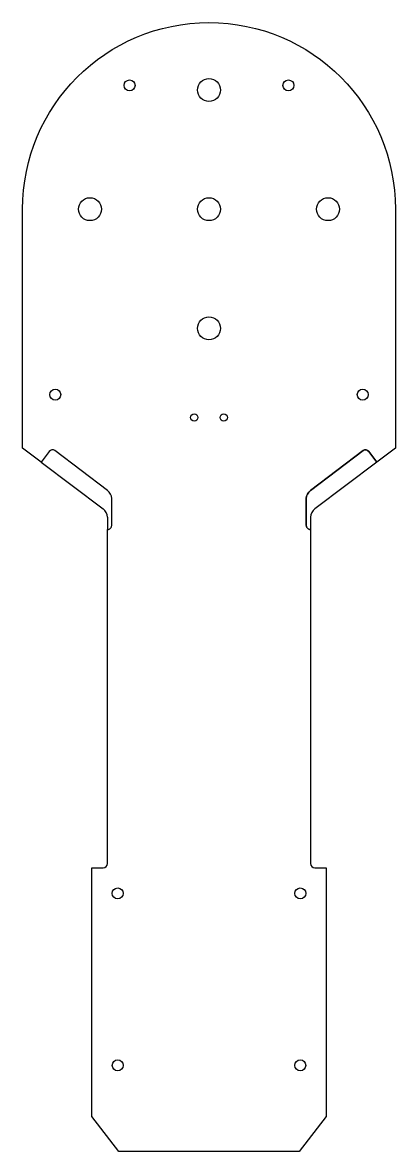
# Model space of a CAD drawing. Header units: millimetres. Extents: x -102 to 102, y -601 to 16.
import ezdxf

# ---------------------------------------------------------------- set-up
doc = ezdxf.new("R2010")
doc.units = ezdxf.units.MM
doc.header["$MEASUREMENT"] = 0

msp = doc.modelspace()

# ---------------------------------------------------------------- linework, layer by layer
for p, q in [((-91.78, -224.23), (-57.82, -249.81)), ((-55.57, -254.33), (-55.57, -261.04))]:
    msp.add_line(p, q)
for points in [[(-64.14, -581.7), (-64.14, -445.81), (-57.82, -445.82, 0.414003), (-55.57, -443.57), (-55.57, -261.04), (-55.43, -261.04, 0.414214), (-53.18, -258.79), (-53.18, -244.2, 0.215248), (-55.43, -239.68), (-84.25, -217.97, 0.414207), (-87.4, -218.42), (-91.78, -224.23), (-101.93, -216.58), (-101.93, -86.08, -1), (101.93, -86.08), (101.93, -216.58), (91.78, -224.23), (87.4, -218.42, 0.414207), (84.25, -217.97), (55.43, -239.68, 0.215248), (53.18, -244.2), (53.18, -258.79, 0.414214), (55.43, -261.04), (55.57, -261.04), (55.57, -443.56, 0.412612), (57.82, -445.82), (64.14, -445.82), (64.14, -581.75), (49.23, -600.75), (-49.21, -600.75)], [(55.43, -261.04, -0.414214), (53.18, -258.79), (53.18, -244.2, -0.215248), (55.43, -239.68), (84.25, -217.97, -0.414207), (87.4, -218.42), (91.78, -224.23), (57.82, -249.81, 0.218694), (55.57, -254.33), (55.57, -261.04)]]:
    msp.add_lwpolyline(points, format="xyb", close=True)
for centre, radius in [((-43.44, -18.49), 3), ((0, -20.99), 6.25), ((43.44, -18.49), 3), ((-65.09, -86.08), 6.25), ((0, -86.08), 6.25), ((65.09, -86.08), 6.25), ((0, -151.17), 6.25), ((-84.07, -187.38), 3), ((84.07, -187.38), 3), ((-8.05, -199.86), 2), ((8.05, -199.86), 2), ((-49.93, -459.82), 3), ((49.93, -459.82), 3), ((-49.89, -553.75), 3), ((49.88, -553.75), 3)]:
    msp.add_circle(centre, radius)
msp.add_arc((-61.61, -254.52), 6.05, 1.82986, 51.1739)

doc.saveas('drawing.dxf')
